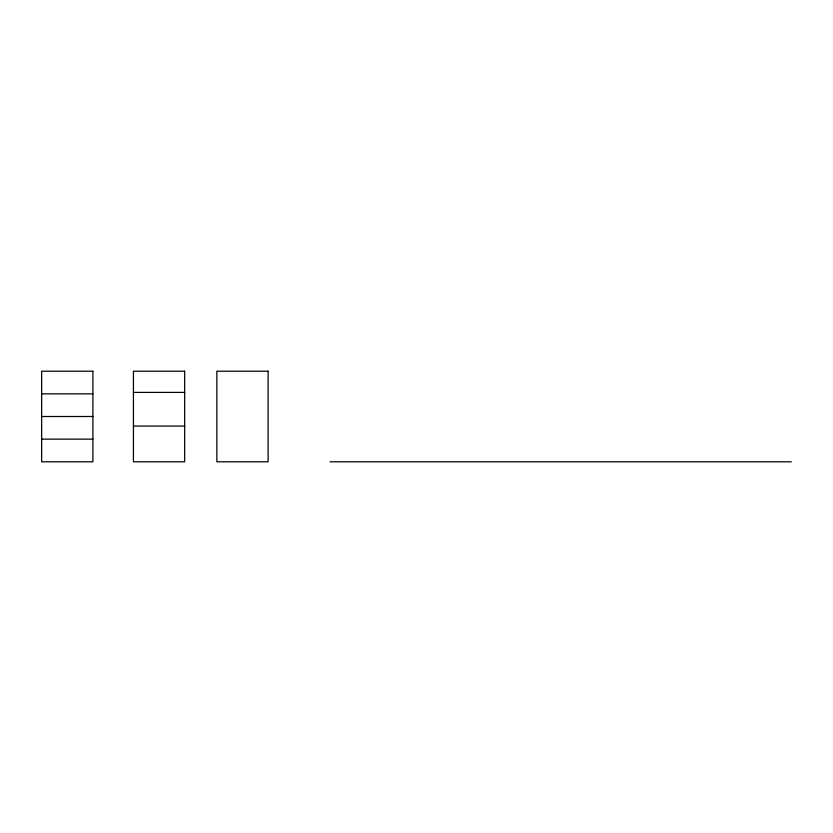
<?xml version="1.0" encoding="UTF-8"?>
<svg xmlns="http://www.w3.org/2000/svg" width="833" height="833" viewBox="0 0 833 833"><rect width="100%" height="100%" fill="white"/><g stroke="black" fill="none" stroke-linecap="round" stroke-linejoin="round"><path stroke-width="1.25" d="M133.426 392.395L184.676 392.395M41.65 393.853L92.9 393.853M41.65 416.5L92.9 416.5M133.426 426.069L184.676 426.069M41.65 439.147L92.9 439.147M330.087 461.794L791.35 461.794M92.9 371.206L41.65 371.206L41.65 461.794L92.9 461.794L92.9 371.206M184.676 371.206L133.426 371.206L133.426 461.794L184.676 461.794L184.676 371.206M268.111 371.206L216.861 371.206L216.861 461.794L268.111 461.794L268.111 371.206"/></g></svg>
